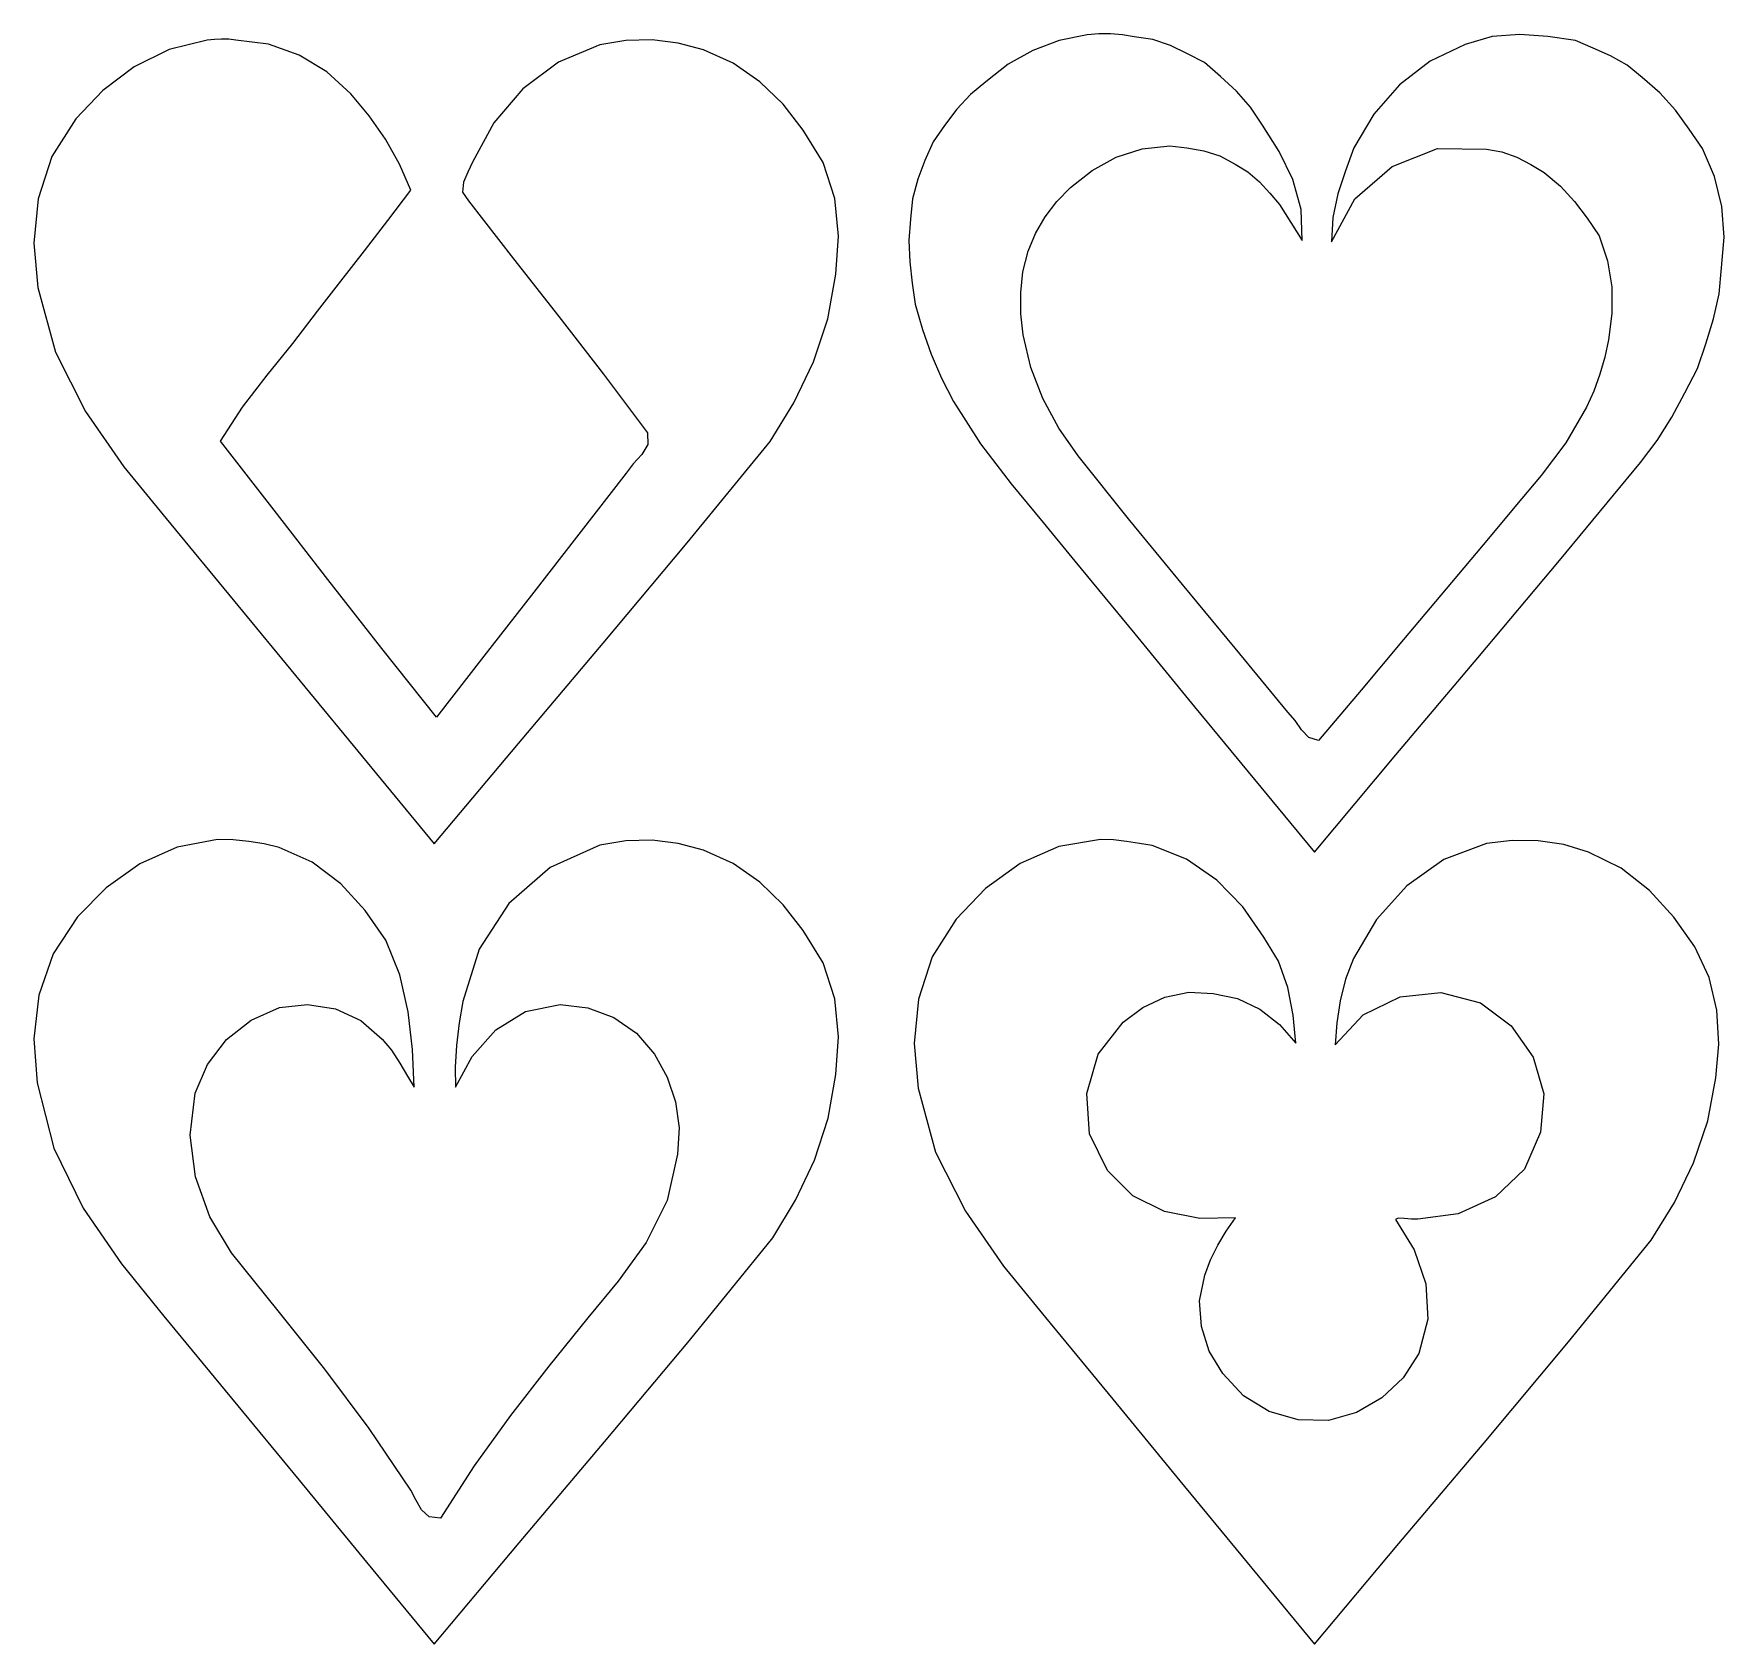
# Model space of a CAD drawing. Extents: x 0 to 514, y 0 to 489.
import ezdxf

# ---------------------------------------------------------------- set-up
doc = ezdxf.new("R2010")
doc.units = 0
doc.layers.add('Layer_1', color=7, linetype='CONTINUOUS')

msp = doc.modelspace()

# ---------------------------------------------------------------- linework, layer by layer
at = {"layer": 'Layer_1', "color": 7}
for points in [[(320.320848, 489.064578), (311.877987, 487.317282), (303.844634, 484.324922), (296.362843, 480.145162), (289.574671, 474.835658), (284.857281, 470.976138), (280.72531, 466.466578), (277.01094, 461.580506), (273.546356, 456.591482), (271.037576, 450.936642), (268.864336, 445.191586), (267.315736, 439.278578), (266.680888, 433.11989), (266.1334, 426.651442), (266.42868, 420.148714), (267.212488, 413.659626), (268.130608, 407.232058), (270.313176, 399.557834), (272.933775, 392.058194), (276.061355, 384.76061), (279.764855, 377.692562), (287.980938, 364.876298), (297.214925, 352.749954), (306.937938, 340.969602), (316.621102, 329.191282), (334.808095, 307.11549), (352.995569, 285.040098), (371.183246, 262.964866), (389.370848, 240.889578), (414.173854, 270.435322), (439.065136, 299.908626), (463.87108, 329.451834), (488.418088, 359.207282), (493.54568, 365.830538), (497.980856, 372.941674), (501.972352, 380.330066), (505.768856, 387.785098), (508.287336, 395.260698), (510.629064, 402.774106), (512.374176, 410.415122), (513.102816, 418.273562), (513.879032, 427.576122), (513.160448, 436.918554), (510.9658, 446.008026), (507.31384, 454.55173), (503.260672, 460.439306), (499.03888, 466.17585), (494.357832, 471.501026), (488.92688, 476.154514), (484.451976, 479.85381), (479.382336, 482.690314), (474.022896, 485.045418), (468.678576, 487.300519), (460.274416, 488.596506), (451.799944, 489.177388), (443.400288, 488.537913), (435.220592, 486.172826), (424.545313, 481.064122), (415.19599, 473.850522), (407.40284, 464.93381), (401.396082, 454.715786), (398.815887, 447.800098), (396.50776, 440.746722), (394.937486, 433.546322), (394.570848, 426.189578), (401.712609, 439.24817), (412.961737, 449.110466), (426.791744, 454.55621), (441.676144, 454.365146), (446.366352, 453.551898), (450.86464, 451.916746), (455.148392, 449.728354), (459.195032, 447.255354), (464.10588, 443.121682), (468.406488, 438.442402), (472.270312, 433.371906), (475.870848, 428.064578), (478.464776, 420.431666), (479.700936, 412.520658), (479.739976, 404.486186), (478.742472, 396.482866), (477.629896, 391.20733), (476.122072, 385.983482), (474.242184, 380.880906), (472.013424, 375.969162), (465.778136, 365.19433), (458.321896, 355.244338), (450.27992, 345.70089), (442.287456, 336.145714), (429.377014, 320.79421), (416.463626, 305.445178), (403.551757, 290.094874), (390.645872, 274.739578), (387.729181, 275.642866), (385.502791, 278.008106), (383.520532, 280.890202), (381.336233, 283.344066), (365.360628, 302.797906), (349.290341, 322.179138), (333.301173, 341.622298), (317.568928, 361.261898), (311.745667, 369.608858), (306.923538, 378.578058), (303.265462, 388.06193), (300.934359, 397.952898), (300.232226, 404.333866), (300.160034, 410.766986), (300.854991, 417.13625), (302.454307, 423.325618), (304.649254, 428.773346), (307.601572, 433.816042), (311.177013, 438.447666), (315.241327, 442.662178), (321.83506, 447.854186), (329.167145, 451.863826), (337.084748, 454.447586), (345.435037, 455.361922), (350.641138, 454.78349), (355.771533, 453.876938), (360.703071, 452.325018), (365.3126, 449.810514), (369.197973, 447.424818), (372.678042, 444.409618), (375.851645, 441.031482), (378.817623, 437.557002), (380.535222, 434.807466), (382.247198, 432.05381), (383.96395, 429.30365), (385.695873, 426.564578), (385.33994, 436.050074), (382.79111, 445.085658), (378.669574, 453.625642), (373.595527, 461.624354), (369.994538, 467.048266), (365.669416, 471.945738), (360.895074, 476.430986), (355.946428, 480.61825), (350.84838, 483.309914), (345.685858, 485.801746), (340.316132, 487.651362), (334.59647, 488.416374), (331.036099, 489.035746), (327.487464, 489.357994), (323.924433, 489.371482), (320.320848, 489.064578)], [(52.995848, 487.464578), (41.424184, 484.648626), (30.779784, 479.380266), (21.267712, 472.187402), (13.093032, 463.597946), (5.802408, 452.140666), (1.665336, 439.305258), (0.36684, 425.792946), (1.59196, 412.30493), (6.919168, 392.709426), (16.07588, 374.646306), (27.735152, 357.87993), (40.570032, 342.174634), (60.922336, 317.499706), (81.26188, 292.797362), (101.599456, 268.087394), (121.945848, 243.389578), (147.547752, 273.88001), (173.278896, 304.306194), (198.856024, 334.824074), (223.995848, 365.589578), (231.221336, 377.315546), (237.221624, 389.778426), (241.615272, 402.840634), (244.020848, 416.364578), (244.826456, 427.89937), (243.655992, 439.396122), (240.19, 450.315418), (234.109056, 460.117842), (228.034016, 467.961106), (220.942432, 474.81857), (212.852016, 480.418122), (203.780464, 484.487658), (196.100368, 486.512753), (188.152608, 487.503813), (180.147624, 487.381025), (172.295848, 486.064578), (159.752752, 480.776282), (148.91528, 472.690882), (140.093096, 462.379826), (133.595848, 450.414578), (132.23952, 447.368978), (130.83804, 444.27285), (130.52876, 441.30149), (132.44904, 438.63017), (146.07552, 421.081186), (159.812976, 403.57241), (173.461408, 385.988626), (186.820848, 368.214578), (186.91812, 364.612826), (185.04848, 361.585266), (182.442112, 358.795842), (180.329184, 355.90849), (165.89952, 337.389434), (151.496728, 318.87801), (137.095576, 300.364594), (122.670848, 281.839578), (106.06792, 302.66409), (89.67404, 323.656154), (73.372312, 344.708682), (57.045848, 365.714578), (63.730584, 376.007362), (71.244568, 385.743826), (79.026288, 395.31157), (86.514232, 405.098202), (93.616232, 414.262538), (100.780048, 423.449474), (107.906352, 432.65237), (114.895848, 441.864578), (111.41356, 449.77589), (107.18668, 457.360946), (102.264392, 464.50725), (96.695888, 471.102322), (89.398416, 477.84269), (80.943824, 482.933906), (71.630312, 486.198874), (61.75604, 487.460485), (59.565048, 487.707041), (57.381136, 487.736169), (55.194632, 487.628473), (52.995848, 487.464569), (52.995848, 487.464572), (52.995848, 487.464575), (52.995848, 487.464578), (52.995848, 487.464578)], [(56.195848, 244.714618), (43.919, 242.423866), (32.523632, 237.346986), (22.314368, 230.072682), (13.595848, 221.189618), (6.260112, 210.00153), (1.90536, 197.431418), (0.3396, 184.146658), (1.370848, 170.814618), (6.396152, 151.013482), (15.367512, 132.754338), (26.966128, 115.81065), (39.873208, 99.95589), (60.404528, 75.06337), (80.917392, 50.15485), (101.42632, 25.242778), (121.945848, 0.339618), (147.764232, 31.096746), (173.721776, 61.745346), (199.510104, 92.528586), (224.820848, 123.689618), (231.715464, 135.170746), (237.468896, 147.346818), (241.698304, 160.100546), (244.020848, 173.314618), (244.827304, 184.825026), (243.655392, 196.326738), (240.188256, 207.260714), (234.109056, 217.067882), (228.034016, 224.911146), (220.942432, 231.76861), (212.852016, 237.368162), (203.780464, 241.437698), (196.11488, 243.466002), (188.180136, 244.454202), (180.180648, 244.328378), (172.320848, 243.014618), (157.171232, 236.15913), (144.700352, 225.295442), (135.639728, 211.422594), (130.720848, 195.539618), (129.608288, 188.994802), (128.796544, 182.162194), (128.371944, 175.518298), (128.420824, 169.539618), (133.472904, 178.841578), (140.694952, 186.860618), (149.742432, 192.481658), (160.270824, 194.589618), (168.68124, 193.57293), (176.537056, 190.637538), (183.416, 185.896938), (188.895824, 179.464618), (192.78372, 172.52193), (195.308656, 165.009938), (196.377168, 157.15029), (195.895824, 149.164618), (192.794232, 135.094626), (186.3494, 122.329138), (177.862952, 110.55817), (168.636536, 99.471746), (156.780688, 84.71781), (145.200768, 69.77629), (134.141056, 54.46197), (123.845824, 38.589618), (120.48292, 38.980538), (118.166296, 41.183946), (116.439432, 44.221434), (114.845824, 47.114618), (102.271544, 65.828682), (88.70408, 83.87161), (74.607488, 101.548538), (60.445824, 119.164618), (53.82236, 130.162746), (49.492888, 142.252498), (47.864888, 154.929554), (49.345824, 167.689618), (53.098352, 176.386762), (58.897008, 183.936738), (66.332568, 189.863154), (74.995824, 193.689618), (83.529928, 194.591242), (91.975128, 193.259298), (99.711928, 189.748762), (106.120824, 184.114618), (109.030968, 180.681466), (111.579952, 176.767738), (113.849376, 172.871194), (115.920824, 169.489618), (115.38036, 180.94361), (114.075056, 192.391594), (111.536392, 203.557346), (107.295824, 214.164618), (101.0002, 223.11201), (93.567784, 231.211434), (84.893136, 237.81245), (74.870824, 242.264618), (70.308664, 243.378682), (65.635456, 244.133138), (60.911176, 244.565842), (56.195848, 244.714618)], [(324.420848, 244.739578), (311.754616, 242.551706), (299.99613, 237.382626), (289.47629, 229.847378), (280.526, 220.560986), (273.23958, 209.102754), (269.063216, 196.265466), (267.743984, 182.74361), (269.028992, 169.231658), (274.291466, 149.758354), (283.343082, 131.802754), (294.902645, 115.127338), (307.68896, 99.494578), (328.120113, 74.715186), (348.536854, 49.923282), (368.950121, 25.128282), (389.370848, 0.339578), (415.062754, 30.94905), (440.911688, 61.487546), (466.58284, 92.11381), (491.741384, 122.98657), (498.732416, 134.440914), (504.555488, 146.556418), (508.878872, 159.231506), (511.370848, 172.364578), (512.202688, 182.586026), (511.650888, 192.86929), (509.362328, 202.828858), (504.98388, 212.079234), (498.587992, 221.104258), (491.168368, 229.255194), (482.57488, 236.003914), (472.657384, 240.822274), (465.172584, 243.158754), (457.376552, 244.334162), (449.468048, 244.426698), (441.645848, 243.514578), (428.733031, 238.58205), (417.508482, 230.680554), (408.26493, 220.447562), (401.295109, 208.520562), (398.841355, 202.261602), (397.221846, 195.737946), (396.226653, 189.066602), (395.645848, 182.364578), (404.197818, 191.469338), (415.420417, 196.93005), (427.811981, 198.289282), (439.870848, 195.089578), (449.150072, 188.148786), (455.802056, 178.600138), (459.050944, 167.489962), (458.120848, 155.864578), (453.24388, 144.614114), (444.377072, 136.185162), (433.063432, 130.99221), (420.845985, 129.449762), (418.926887, 129.419042), (416.697316, 129.643658), (414.848295, 129.73753), (414.070848, 129.314562), (419.713382, 120.081066), (423.203222, 109.749922), (423.876876, 99.019842), (421.070848, 88.589562), (416.302303, 81.190506), (409.842671, 75.124546), (402.153377, 70.709842), (393.695848, 68.264562), (384.44041, 68.421602), (375.615603, 71.007618), (367.799668, 75.797106), (361.570848, 82.564562), (357.46223, 89.292218), (355.048408, 96.769146), (354.527056, 104.593778), (356.095848, 112.364562), (357.829639, 117.01477), (360.014502, 121.476138), (362.571287, 125.750474), (365.420848, 129.839562), (354.534929, 129.592634), (343.829986, 131.727274), (334.201724, 136.499306), (326.545848, 144.164562), (321.109239, 155.273506), (320.226803, 167.598818), (323.691389, 179.469498), (331.295848, 189.214562), (337.264811, 193.667346), (343.978611, 196.809514), (351.188528, 198.341706), (358.645848, 197.964562), (366.049891, 196.408906), (372.804008, 193.13789), (378.741544, 188.511466), (383.695848, 182.889562), (382.982393, 191.402626), (381.362249, 199.803522), (378.490154, 207.784938), (374.020848, 215.039578), (367.646326, 224.27465), (359.783269, 232.329674), (350.564001, 238.702146), (340.120848, 242.889578), (336.20229, 243.509746), (332.296564, 244.133362), (328.377979, 244.597586), (324.420848, 244.739578)]]:
    msp.add_lwpolyline(points, dxfattribs=at)

doc.saveas('drawing.dxf')
